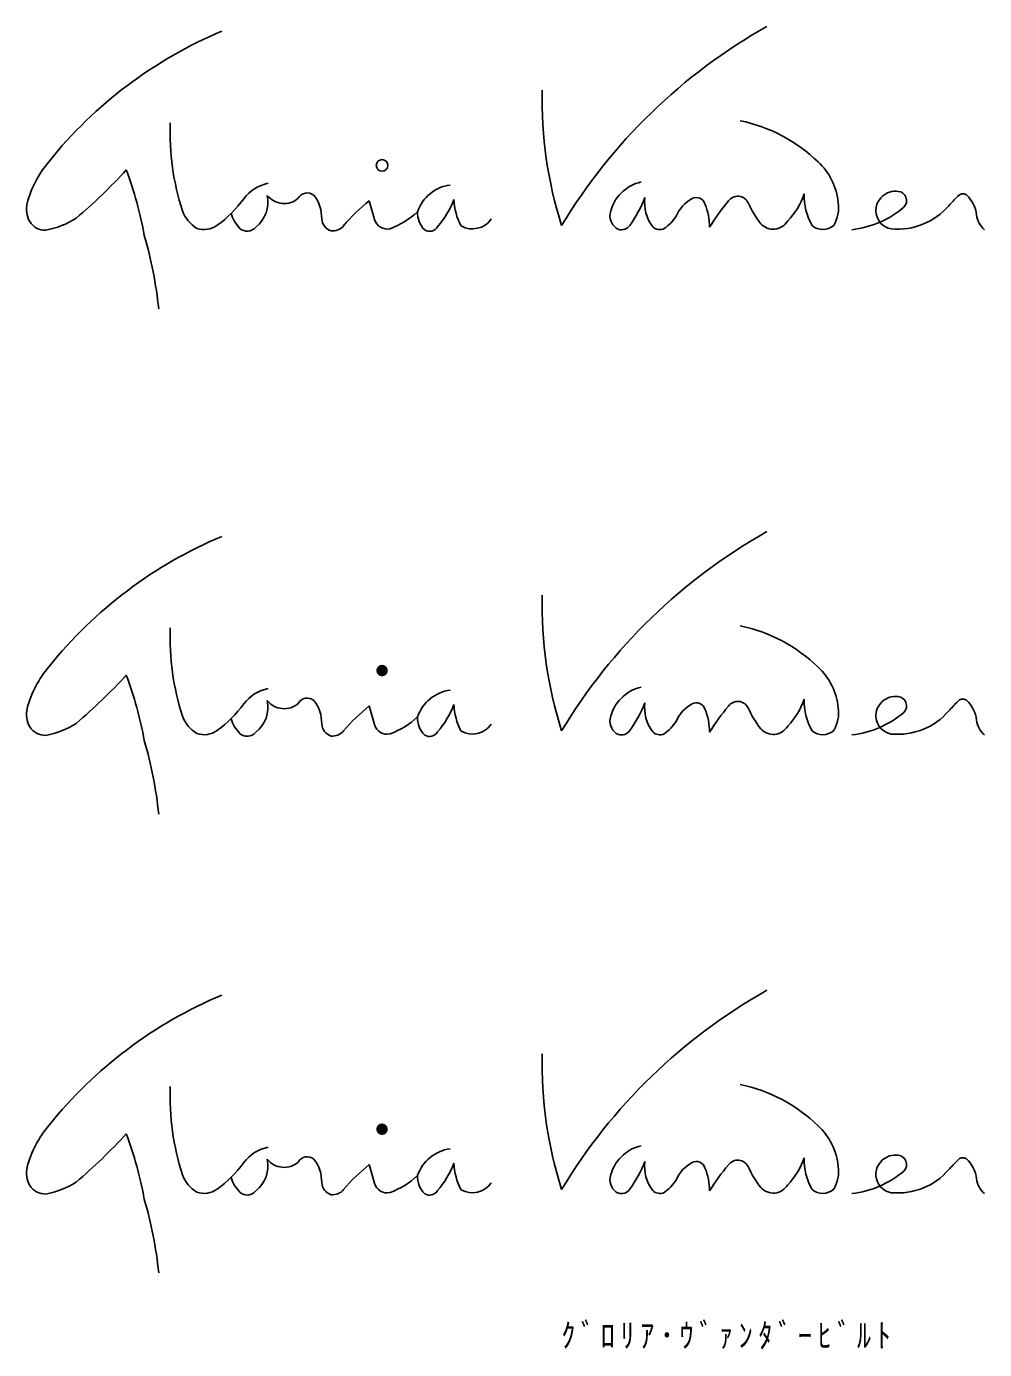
# Model space of a CAD drawing. Units: millimetres on the paper. Extents: x -117 to 55, y -29 to 91.
# Drawn here: x -117.4 to -30.7, y -29.1 to 90.7 of the extents above; entities that cross this region are included whole.
import ezdxf

# ---------------------------------------------------------------- set-up
doc = ezdxf.new("R2010")
doc.units = ezdxf.units.MM
doc.layers.add('0-0_0-0', color=7, linetype='Continuous')
doc.styles.add('ＭＳ 明朝', font='')
doc.styles.get('ＭＳ 明朝').set_extended_font_data('MS Mincho')

msp = doc.modelspace()

# ---------------------------------------------------------------- hatches: boundary and pattern name
at = {"layer": '0-0_0-0'}
for points in [[(-84.722, 32.342, 1), (-85.77, 32.342, 1)], [(-84.722, -9.19, 1), (-85.77, -9.19, 1)]]:
    msp.add_hatch(color=256, dxfattribs=at).paths.add_polyline_path(points)

# ---------------------------------------------------------------- linework, layer by layer
msp.add_circle((-85.246, 78.086), 0.524, dxfattribs=at)
for centre, radius, start, end in [((-84.333, 53.487), 39.852, 112.75629, 141.2133), ((-25.473, 46.354), 50.839, 119.35513, 148.86946), ((-33.15, 83.996), 37.597, 178.61785, 197.58526), ((-81.502, 81.049), 22.935, 177.74528, 198.0084), ((-55.741, 68.076), 14.354, 46.01339, 78.23559), ((-107.843, 72.078), 9.883, 139.85181, 164.86993), ((-49.686, 74.16), 5.774, 5.45152, 47.3171), ((-145.139, 111.286), 49.791, 310.29054, 317.54761), ((-140.793, 65.594), 34.572, 10.2422, 20.45808), ((-94.793, 72.794), 3.743, 101.5852, 142.6648), ((-92.011, 74.658), 0.932, 50.56992, 151.24013), ((-78.611, 72.73), 3.61, 97.46882, 161.2467), ((-60.944, 72.941), 3.741, 102.76753, 168.01199), ((-53.052, 77.507), 6.352, 315.53721, 341.60366), ((-41.583, 75.337), 5.444, 178.2643, 209.80819), ((-38.747, 73.963), 1.787, 82.50297, 182.91581), ((-38.601, 74.888), 0.851, 317.89614, 84.07365), ((-32.664, 74.919), 0.593, 56.89535, 143.82275), ((-115.103, 74.133), 2.341, 167.02361, 208.95504), ((-106.42, 81.318), 10.674, 305.86334, 324.13666), ((-98.474, 74.775), 2.899, 308.14693, 11.74871), ((-94.107, 76.587), 1.956, 218.64844, 310.81988), ((-94.09, 73.302), 3.383, 359.01413, 37.85577), ((-76.037, 61.897), 16.617, 128.58645, 139.79969), ((-255.129, 26.316), 175.58, 15.48469, 16.05921), ((-86.266, 77.849), 8.042, 318.62042, 339.27578), ((-72.932, 75.276), 5.818, 182.68557, 207.40721), ((-72.631, 79.647), 12.051, 324.51083, 338.20651), ((-57.878, 74.705), 3.594, 172.51208, 217.14088), ((-55.597, 72.175), 3.3, 118.48835, 156.61745), ((-56.793, 74.343), 0.824, 17.48104, 117.27923), ((-61.067, 72.519), 5.467, 359.74621, 22.26087), ((-37.442, 61.063), 21.457, 139.97429, 147.8036), ((-53.036, 74.266), 1.028, 25.40171, 144.55014), ((-41.923, 79.543), 11.274, 205.40141, 216.6979), ((-47.116, 74.27), 3.208, 329.66911, 7.85711), ((-43.731, 81.103), 8.9, 276.6271, 310.33568), ((-38.565, 78.424), 6.111, 264.64913, 319.24827), ((-67.683, 107.296), 47.104, 315.76182, 317.16118), ((-34.266, 73.309), 2.854, 5.77417, 47.57297), ((-117.027, 79.615), 7.516, 280.29943, 302.93013), ((-100.328, 75.081), 3.19, 200.60658, 237.77562), ((-95.696, 74.742), 3.385, 197.58498, 224.19652), ((-89.472, 73.331), 1.238, 184.04298, 251.42311), ((-84.791, 73.487), 1.169, 194.58726, 283.79493), ((-87.304, 79.628), 7.794, 290.98745, 312.59313), ((-79.946, 73.762), 2.087, 176.47271, 226.50649), ((-77.08, 74.41), 2.078, 240.69641, 325.45142), ((-63.216, 73.532), 1.399, 172.35506, 243.22582), ((-61.985, 75.608), 3.974, 305.08164, 327.69418), ((-38.865, 73.988), 1.671, 183.98926, 260.70235), ((-29.228, 73.933), 2.225, 188.70878, 228.77081), ((-115.742, 73.882), 1.663, 212.05271, 272.02525), ((-101.38, 74.372), 2.093, 251.9336, 305.43911), ((-97.456, 73.123), 0.996, 227.98062, 320.92173), ((-89.731, 73.449), 1.299, 263.99365, 320.5044), ((-80.941, 72.934), 0.816, 237.25404, 330.5153), ((-63.606, 73.229), 0.977, 255.71942, 323.72513), ((-60.093, 73.201), 0.931, 225.71039, 294.87603), ((-49.832, 73.819), 1.518, 221.8594, 329.92185), ((-45.339, 73.791), 1.511, 230.15356, 310.98097), ((-142.365, 61.337), 37.083, 5.79732, 16.29415), ((-84.333, 7.743), 39.852, 112.75629, 141.2133), ((-84.333, 7.743), 39.852, 112.75629, 141.2133), ((-25.473, 0.61), 50.839, 119.35513, 148.86946), ((-25.473, 0.61), 50.839, 119.35513, 148.86946), ((-33.15, 38.252), 37.597, 178.61785, 197.58526), ((-33.15, 38.252), 37.597, 178.61785, 197.58526), ((-81.502, 35.306), 22.935, 177.74528, 198.0084), ((-81.502, 35.306), 22.935, 177.74528, 198.0084), ((-55.741, 22.333), 14.354, 46.01339, 78.23559), ((-55.741, 22.333), 14.354, 46.01339, 78.23559), ((-107.843, 26.335), 9.883, 139.85181, 164.86993), ((-107.843, 26.335), 9.883, 139.85181, 164.86993), ((-49.686, 28.417), 5.774, 5.45152, 47.3171), ((-49.686, 28.417), 5.774, 5.45152, 47.3171), ((-145.139, 65.543), 49.791, 310.29054, 317.54761), ((-145.139, 65.543), 49.791, 310.29054, 317.54761), ((-140.793, 19.851), 34.572, 10.2422, 20.45808), ((-140.793, 19.851), 34.572, 10.2422, 20.45808), ((-94.793, 27.051), 3.743, 101.5852, 142.6648), ((-94.793, 27.051), 3.743, 101.5852, 142.6648), ((-78.611, 26.987), 3.61, 97.46882, 161.2467), ((-78.611, 26.987), 3.61, 97.46882, 161.2467), ((-60.944, 27.198), 3.741, 102.76753, 168.01199), ((-60.944, 27.198), 3.741, 102.76753, 168.01199), ((-38.747, 28.22), 1.787, 82.50297, 182.91581), ((-38.747, 28.22), 1.787, 82.50297, 182.91581), ((-38.601, 29.145), 0.851, 317.89614, 84.07365), ((-38.601, 29.145), 0.851, 317.89614, 84.07365), ((-115.103, 28.389), 2.341, 167.02361, 208.95504), ((-115.103, 28.389), 2.341, 167.02361, 208.95504), ((-106.42, 35.575), 10.674, 305.86334, 324.13666), ((-106.42, 35.575), 10.674, 305.86334, 324.13666), ((-98.474, 29.032), 2.899, 308.14693, 11.74871), ((-98.474, 29.032), 2.899, 308.14693, 11.74871), ((-94.107, 30.844), 1.956, 218.64844, 310.81988), ((-94.107, 30.844), 1.956, 218.64844, 310.81988), ((-92.011, 28.915), 0.932, 50.56992, 151.24013), ((-92.011, 28.915), 0.932, 50.56992, 151.24013), ((-94.09, 27.559), 3.383, 359.01413, 37.85577), ((-94.09, 27.559), 3.383, 359.01413, 37.85577), ((-76.037, 16.154), 16.617, 128.58645, 139.79969), ((-76.037, 16.154), 16.617, 128.58645, 139.79969), ((-255.129, -19.428), 175.58, 15.48469, 16.05921), ((-255.129, -19.428), 175.58, 15.48469, 16.05921), ((-86.266, 32.106), 8.042, 318.62042, 339.27578), ((-86.266, 32.106), 8.042, 318.62042, 339.27578), ((-72.932, 29.532), 5.818, 182.68557, 207.40721), ((-72.932, 29.532), 5.818, 182.68557, 207.40721), ((-72.631, 33.904), 12.051, 324.51083, 338.20651), ((-72.631, 33.904), 12.051, 324.51083, 338.20651), ((-57.878, 28.962), 3.594, 172.51208, 217.14088), ((-57.878, 28.962), 3.594, 172.51208, 217.14088), ((-55.597, 26.432), 3.3, 118.48835, 156.61745), ((-55.597, 26.432), 3.3, 118.48835, 156.61745), ((-56.793, 28.599), 0.824, 17.48104, 117.27923), ((-56.793, 28.599), 0.824, 17.48104, 117.27923), ((-61.067, 26.776), 5.467, 359.74621, 22.26087), ((-61.067, 26.776), 5.467, 359.74621, 22.26087), ((-37.442, 15.319), 21.457, 139.97429, 147.8036), ((-37.442, 15.319), 21.457, 139.97429, 147.8036), ((-53.036, 28.523), 1.028, 25.40171, 144.55014), ((-53.036, 28.523), 1.028, 25.40171, 144.55014), ((-41.923, 33.8), 11.274, 205.40141, 216.6979), ((-41.923, 33.8), 11.274, 205.40141, 216.6979), ((-53.052, 31.763), 6.352, 315.53721, 341.60366), ((-53.052, 31.763), 6.352, 315.53721, 341.60366), ((-41.583, 29.594), 5.444, 178.2643, 209.80819), ((-41.583, 29.594), 5.444, 178.2643, 209.80819), ((-47.116, 28.527), 3.208, 329.66911, 7.85711), ((-47.116, 28.527), 3.208, 329.66911, 7.85711), ((-67.683, 61.553), 47.104, 315.76182, 317.16118), ((-67.683, 61.553), 47.104, 315.76182, 317.16118), ((-32.664, 29.175), 0.593, 56.89535, 143.82275), ((-32.664, 29.175), 0.593, 56.89535, 143.82275), ((-34.266, 27.565), 2.854, 5.77417, 47.57297), ((-34.266, 27.565), 2.854, 5.77417, 47.57297), ((-117.027, 33.871), 7.516, 280.29943, 302.93013), ((-117.027, 33.871), 7.516, 280.29943, 302.93013), ((-100.328, 29.338), 3.19, 200.60658, 237.77562), ((-100.328, 29.338), 3.19, 200.60658, 237.77562), ((-95.696, 28.999), 3.385, 197.58498, 224.19652), ((-95.696, 28.999), 3.385, 197.58498, 224.19652), ((-87.304, 33.885), 7.794, 290.98745, 312.59313), ((-87.304, 33.885), 7.794, 290.98745, 312.59313), ((-79.946, 28.019), 2.087, 176.47271, 226.50649), ((-79.946, 28.019), 2.087, 176.47271, 226.50649), ((-63.216, 27.789), 1.399, 172.35506, 243.22582), ((-63.216, 27.789), 1.399, 172.35506, 243.22582), ((-61.985, 29.865), 3.974, 305.08164, 327.69418), ((-61.985, 29.865), 3.974, 305.08164, 327.69418), ((-43.731, 35.359), 8.9, 276.6271, 310.33568), ((-43.731, 35.359), 8.9, 276.6271, 310.33568), ((-38.865, 28.245), 1.671, 183.98926, 260.70235), ((-38.865, 28.245), 1.671, 183.98926, 260.70235), ((-38.565, 32.68), 6.111, 264.64913, 319.24827), ((-38.565, 32.68), 6.111, 264.64913, 319.24827), ((-29.228, 28.189), 2.225, 188.70878, 228.77081), ((-29.228, 28.189), 2.225, 188.70878, 228.77081), ((-115.742, 28.138), 1.663, 212.05271, 272.02525), ((-115.742, 28.138), 1.663, 212.05271, 272.02525), ((-101.38, 28.629), 2.093, 251.9336, 305.43911), ((-101.38, 28.629), 2.093, 251.9336, 305.43911), ((-97.456, 27.38), 0.996, 227.98062, 320.92173), ((-97.456, 27.38), 0.996, 227.98062, 320.92173), ((-89.472, 27.588), 1.238, 184.04298, 251.42311), ((-89.472, 27.588), 1.238, 184.04298, 251.42311), ((-89.731, 27.706), 1.299, 263.99365, 320.5044), ((-89.731, 27.706), 1.299, 263.99365, 320.5044), ((-84.791, 27.743), 1.169, 194.58726, 283.79493), ((-84.791, 27.743), 1.169, 194.58726, 283.79493), ((-80.941, 27.191), 0.816, 237.25404, 330.5153), ((-80.941, 27.191), 0.816, 237.25404, 330.5153), ((-77.08, 28.666), 2.078, 240.69641, 325.45142), ((-77.08, 28.666), 2.078, 240.69641, 325.45142), ((-63.606, 27.486), 0.977, 255.71942, 323.72513), ((-63.606, 27.486), 0.977, 255.71942, 323.72513), ((-60.093, 27.458), 0.931, 225.71039, 294.87603), ((-60.093, 27.458), 0.931, 225.71039, 294.87603), ((-49.832, 28.075), 1.518, 221.8594, 329.92185), ((-49.832, 28.075), 1.518, 221.8594, 329.92185), ((-45.339, 28.048), 1.511, 230.15356, 310.98097), ((-45.339, 28.048), 1.511, 230.15356, 310.98097), ((-142.365, 15.594), 37.083, 5.79732, 16.29415), ((-142.365, 15.594), 37.083, 5.79732, 16.29415), ((-84.333, -33.789), 39.852, 112.75629, 141.2133), ((-84.333, -33.789), 39.852, 112.75629, 141.2133), ((-25.473, -40.922), 50.839, 119.35513, 148.86946), ((-25.473, -40.922), 50.839, 119.35513, 148.86946), ((-33.15, -3.28), 37.597, 178.61785, 197.58526), ((-33.15, -3.28), 37.597, 178.61785, 197.58526), ((-81.502, -6.226), 22.935, 177.74528, 198.0084), ((-81.502, -6.226), 22.935, 177.74528, 198.0084), ((-55.741, -19.199), 14.354, 46.01339, 78.23559), ((-55.741, -19.199), 14.354, 46.01339, 78.23559), ((-107.843, -15.197), 9.883, 139.85181, 164.86993), ((-107.843, -15.197), 9.883, 139.85181, 164.86993), ((-49.686, -13.116), 5.774, 5.45152, 47.3171), ((-49.686, -13.116), 5.774, 5.45152, 47.3171), ((-145.139, 24.01), 49.791, 310.29054, 317.54761), ((-145.139, 24.01), 49.791, 310.29054, 317.54761), ((-140.793, -21.681), 34.572, 10.2422, 20.45808), ((-140.793, -21.681), 34.572, 10.2422, 20.45808), ((-60.944, -14.334), 3.741, 102.76753, 168.01199), ((-60.944, -14.334), 3.741, 102.76753, 168.01199), ((-94.793, -14.481), 3.743, 101.5852, 142.6648), ((-94.793, -14.481), 3.743, 101.5852, 142.6648), ((-98.474, -12.501), 2.899, 308.14693, 11.74871), ((-98.474, -12.501), 2.899, 308.14693, 11.74871), ((-94.107, -10.689), 1.956, 218.64844, 310.81988), ((-94.107, -10.689), 1.956, 218.64844, 310.81988), ((-92.011, -12.618), 0.932, 50.56992, 151.24013), ((-92.011, -12.618), 0.932, 50.56992, 151.24013), ((-94.09, -13.973), 3.383, 359.01413, 37.85577), ((-94.09, -13.973), 3.383, 359.01413, 37.85577), ((-78.611, -14.545), 3.61, 97.46882, 161.2467), ((-78.611, -14.545), 3.61, 97.46882, 161.2467), ((-53.052, -9.769), 6.352, 315.53721, 341.60366), ((-53.052, -9.769), 6.352, 315.53721, 341.60366), ((-41.583, -11.938), 5.444, 178.2643, 209.80819), ((-41.583, -11.938), 5.444, 178.2643, 209.80819), ((-38.747, -13.313), 1.787, 82.50297, 182.91581), ((-38.747, -13.313), 1.787, 82.50297, 182.91581), ((-38.601, -12.387), 0.851, 317.89614, 84.07365), ((-38.601, -12.387), 0.851, 317.89614, 84.07365), ((-32.664, -12.357), 0.593, 56.89535, 143.82275), ((-32.664, -12.357), 0.593, 56.89535, 143.82275), ((-34.266, -13.967), 2.854, 5.77417, 47.57297), ((-34.266, -13.967), 2.854, 5.77417, 47.57297), ((-115.103, -13.143), 2.341, 167.02361, 208.95504), ((-115.103, -13.143), 2.341, 167.02361, 208.95504), ((-106.42, -5.958), 10.674, 305.86334, 324.13666), ((-106.42, -5.958), 10.674, 305.86334, 324.13666), ((-76.037, -25.378), 16.617, 128.58645, 139.79969), ((-76.037, -25.378), 16.617, 128.58645, 139.79969), ((-255.129, -60.96), 175.58, 15.48469, 16.05921), ((-255.129, -60.96), 175.58, 15.48469, 16.05921), ((-86.266, -9.427), 8.042, 318.62042, 339.27578), ((-86.266, -9.427), 8.042, 318.62042, 339.27578), ((-72.932, -12), 5.818, 182.68557, 207.40721), ((-72.932, -12), 5.818, 182.68557, 207.40721), ((-72.631, -7.629), 12.051, 324.51083, 338.20651), ((-72.631, -7.629), 12.051, 324.51083, 338.20651), ((-57.878, -12.571), 3.594, 172.51208, 217.14088), ((-57.878, -12.571), 3.594, 172.51208, 217.14088), ((-55.597, -15.101), 3.3, 118.48835, 156.61745), ((-55.597, -15.101), 3.3, 118.48835, 156.61745), ((-56.793, -12.933), 0.824, 17.48104, 117.27923), ((-56.793, -12.933), 0.824, 17.48104, 117.27923), ((-61.067, -14.756), 5.467, 359.74621, 22.26087), ((-61.067, -14.756), 5.467, 359.74621, 22.26087), ((-37.442, -26.213), 21.457, 139.97429, 147.8036), ((-37.442, -26.213), 21.457, 139.97429, 147.8036), ((-53.036, -13.01), 1.028, 25.40171, 144.55014), ((-53.036, -13.01), 1.028, 25.40171, 144.55014), ((-41.923, -7.733), 11.274, 205.40141, 216.6979), ((-41.923, -7.733), 11.274, 205.40141, 216.6979), ((-47.116, -13.006), 3.208, 329.66911, 7.85711), ((-47.116, -13.006), 3.208, 329.66911, 7.85711), ((-43.731, -6.173), 8.9, 276.6271, 310.33568), ((-43.731, -6.173), 8.9, 276.6271, 310.33568), ((-38.565, -8.852), 6.111, 264.64913, 319.24827), ((-38.565, -8.852), 6.111, 264.64913, 319.24827), ((-67.683, 20.021), 47.104, 315.76182, 317.16118), ((-67.683, 20.021), 47.104, 315.76182, 317.16118), ((-115.742, -13.394), 1.663, 212.05271, 272.02525), ((-115.742, -13.394), 1.663, 212.05271, 272.02525), ((-117.027, -7.661), 7.516, 280.29943, 302.93013), ((-117.027, -7.661), 7.516, 280.29943, 302.93013), ((-100.328, -12.194), 3.19, 200.60658, 237.77562), ((-100.328, -12.194), 3.19, 200.60658, 237.77562), ((-95.696, -12.533), 3.385, 197.58498, 224.19652), ((-95.696, -12.533), 3.385, 197.58498, 224.19652), ((-89.472, -13.944), 1.238, 184.04298, 251.42311), ((-89.472, -13.944), 1.238, 184.04298, 251.42311), ((-84.791, -13.789), 1.169, 194.58726, 283.79493), ((-84.791, -13.789), 1.169, 194.58726, 283.79493), ((-87.304, -7.647), 7.794, 290.98745, 312.59313), ((-87.304, -7.647), 7.794, 290.98745, 312.59313), ((-79.946, -13.513), 2.087, 176.47271, 226.50649), ((-79.946, -13.513), 2.087, 176.47271, 226.50649), ((-77.08, -12.866), 2.078, 240.69641, 325.45142), ((-77.08, -12.866), 2.078, 240.69641, 325.45142), ((-63.216, -13.744), 1.399, 172.35506, 243.22582), ((-63.216, -13.744), 1.399, 172.35506, 243.22582), ((-61.985, -11.668), 3.974, 305.08164, 327.69418), ((-61.985, -11.668), 3.974, 305.08164, 327.69418), ((-49.832, -13.457), 1.518, 221.8594, 329.92185), ((-49.832, -13.457), 1.518, 221.8594, 329.92185), ((-38.865, -13.287), 1.671, 183.98926, 260.70235), ((-38.865, -13.287), 1.671, 183.98926, 260.70235), ((-29.228, -13.343), 2.225, 188.70878, 228.77081), ((-29.228, -13.343), 2.225, 188.70878, 228.77081), ((-142.365, -25.938), 37.083, 5.79732, 16.29415), ((-142.365, -25.938), 37.083, 5.79732, 16.29415), ((-101.38, -12.903), 2.093, 251.9336, 305.43911), ((-101.38, -12.903), 2.093, 251.9336, 305.43911), ((-97.456, -14.153), 0.996, 227.98062, 320.92173), ((-97.456, -14.153), 0.996, 227.98062, 320.92173), ((-89.731, -13.826), 1.299, 263.99365, 320.5044), ((-89.731, -13.826), 1.299, 263.99365, 320.5044), ((-80.941, -14.342), 0.816, 237.25404, 330.5153), ((-80.941, -14.342), 0.816, 237.25404, 330.5153), ((-63.606, -14.047), 0.977, 255.71942, 323.72513), ((-63.606, -14.047), 0.977, 255.71942, 323.72513), ((-60.093, -14.074), 0.931, 225.71039, 294.87603), ((-60.093, -14.074), 0.931, 225.71039, 294.87603), ((-45.339, -13.484), 1.511, 230.15356, 310.98097), ((-45.339, -13.484), 1.511, 230.15356, 310.98097)]:
    msp.add_arc(centre, radius, start, end, dxfattribs=at)

# ---------------------------------------------------------------- texts
at = {"layer": '0-0_0-0', "insert": (-69.017, -29.138), "char_height": 2.199, "attachment_point": 7, "style": 'ＭＳ 明朝'}
msp.add_mtext('\\T1.4;\\W0.85;ｸﾞﾛﾘｱ･ｳﾞｧﾝﾀﾞｰﾋﾞﾙﾄ', dxfattribs=at)

doc.saveas('drawing.dxf')
